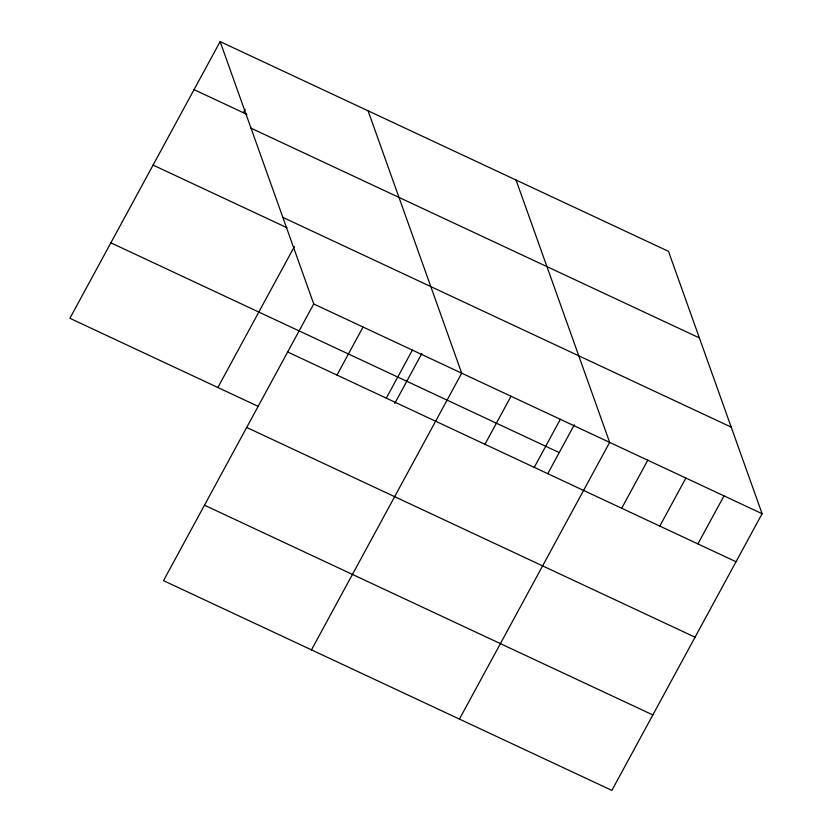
<?xml version="1.0" encoding="UTF-8"?>
<svg xmlns="http://www.w3.org/2000/svg" width="832" height="832" viewBox="0 0 832 832"><rect width="100%" height="100%" fill="white"/><g stroke="black" fill="none" stroke-linecap="round" stroke-linejoin="round"><path stroke-width="1.25" d="M220.126 41.6L313.737 303.961L163.509 580.653L611.874 790.4L762.102 513.708L668.491 251.347L220.126 41.6L69.898 318.292L257.785 406.182M243.37 112.705L245.19 109.356M217.859 387.504L294.403 246.522M336.981 375.066L363.054 327.038M386.298 398.143L412.381 350.106M394.742 403.458L421.866 353.496M311.47 649.875L461.698 373.183L368.087 110.812M484.942 444.288L511.014 396.25M534.258 467.355L560.342 419.318M547.789 473.668L574.309 424.819M459.43 719.087L609.658 442.395L516.048 180.034M621.691 508.258L647.774 460.221M659.807 526.084L685.88 478.046M697.913 543.91L723.996 495.882M194.043 89.638L246.886 114.358M251.014 128.18L699.39 337.927M282.849 217.381L731.214 427.128M153.078 165.09L286.946 227.718M313.737 303.961L762.102 513.708M110.864 242.84L559.229 452.577M287.654 351.998L736.029 561.746M246.688 427.45L695.053 637.198M204.474 505.201L652.839 714.938"/></g></svg>
